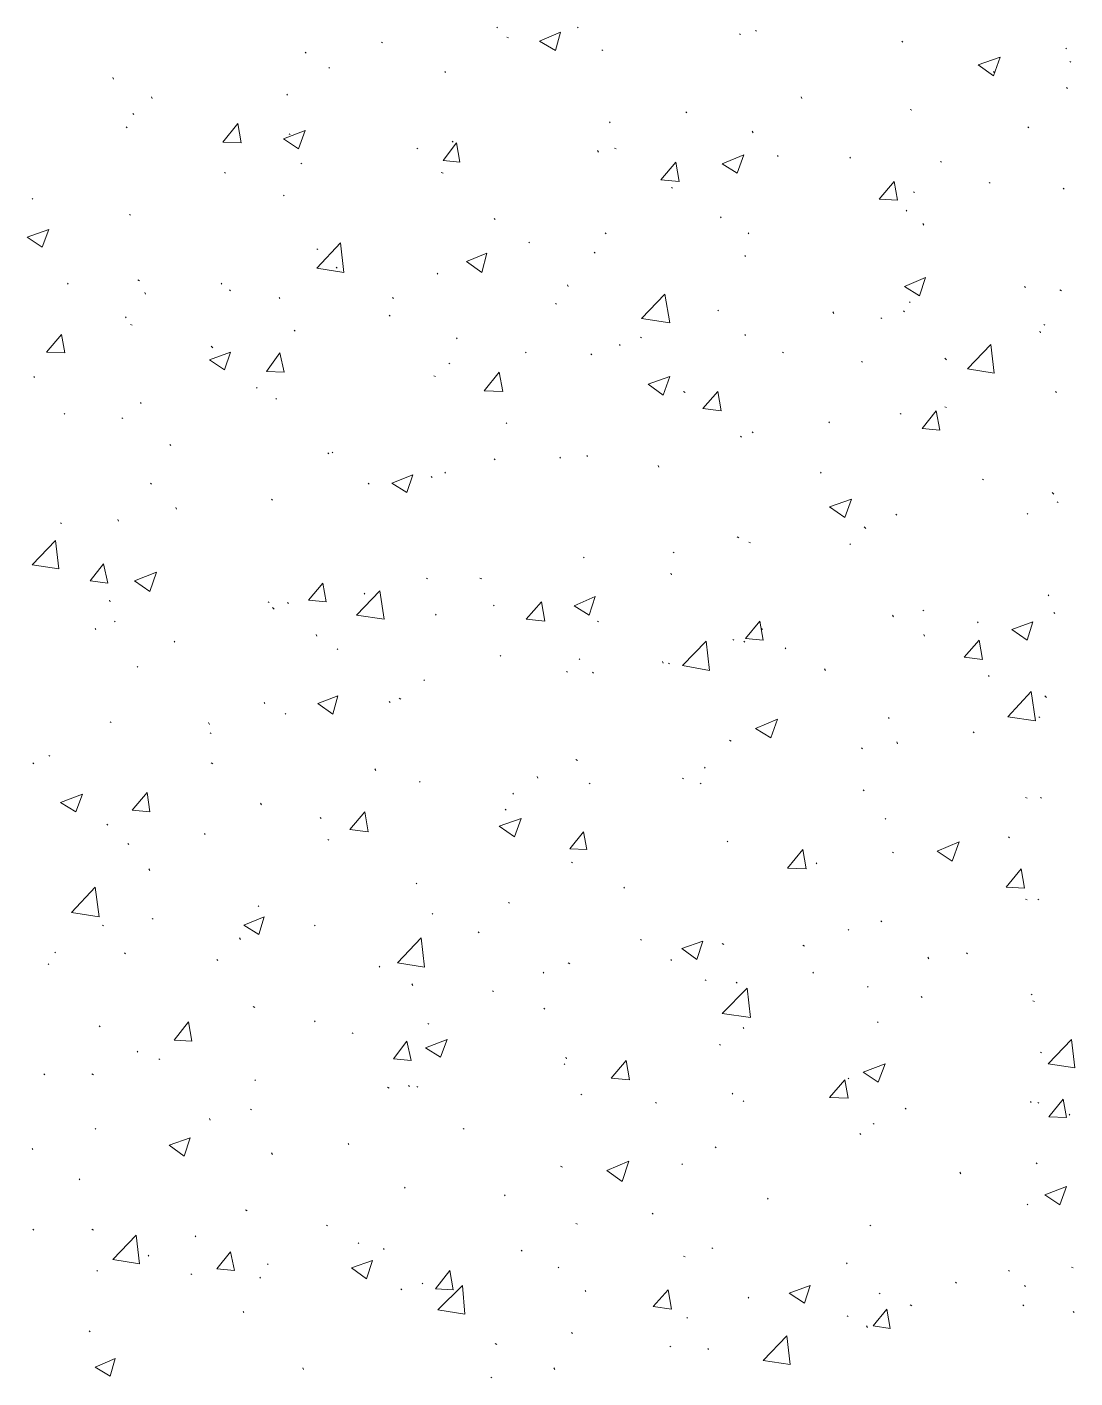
# Model space of a CAD drawing. Header units: millimetres. Extents: x 2928 to 3112, y 1220 to 1280.
# Drawn here: x 2957.243 to 2959.322, y 1252.47 to 1255.15 of the extents above; entities that cross this region are included whole.
import ezdxf

# ---------------------------------------------------------------- set-up
doc = ezdxf.new("R2010")
doc.units = ezdxf.units.MM

msp = doc.modelspace()

# ---------------------------------------------------------------- linework, layer by layer
at = {"color": 92, "linetype": 'Continuous', "lineweight": 13, "true_color": 0x00b800}
for points in [[(2958.17656, 1255.14882), (2958.17489, 1255.15049), (2958.17489, 1255.15049)], [(2958.33656, 1255.14882), (2958.33489, 1255.15049), (2958.33489, 1255.15049)], [(2958.6899, 1255.14215), (2958.68823, 1255.14382), (2958.68823, 1255.14382)], [(2957.94822, 1255.11882), (2957.94655, 1255.12049), (2957.94655, 1255.12049)], [(2958.19823, 1255.12882), (2958.19489, 1255.13049), (2958.19489, 1255.13049)], [(2958.25989, 1255.12215), (2958.30156, 1255.14049), (2958.30156, 1255.14049)], [(2958.25989, 1255.12215), (2958.29156, 1255.10382), (2958.29156, 1255.10382)], [(2958.29156, 1255.10382), (2958.30156, 1255.14049), (2958.30156, 1255.14049)], [(2958.65823, 1255.13549), (2958.65656, 1255.13715), (2958.65656, 1255.13715)], [(2958.9799, 1255.12049), (2958.97824, 1255.12215), (2958.97824, 1255.12215)], [(2957.79655, 1255.09882), (2957.79489, 1255.10049), (2957.79489, 1255.10049)], [(2958.38489, 1255.10382), (2958.38323, 1255.10549), (2958.38323, 1255.10549)], [(2959.12991, 1255.07549), (2959.17324, 1255.09049), (2959.17324, 1255.09049)], [(2959.15991, 1255.05382), (2959.17324, 1255.09049), (2959.17324, 1255.09049)], [(2959.30491, 1255.10715), (2959.30324, 1255.10882), (2959.30324, 1255.10882)], [(2957.84322, 1255.06882), (2957.84155, 1255.07049), (2957.84155, 1255.07049)], [(2958.07322, 1255.06048), (2958.07156, 1255.06215), (2958.07156, 1255.06215)], [(2959.12991, 1255.07549), (2959.15991, 1255.05382), (2959.15991, 1255.05382)], [(2959.16157, 1255.06048), (2959.15991, 1255.06215), (2959.15991, 1255.06215)], [(2959.31324, 1255.08049), (2959.31157, 1255.08215), (2959.31157, 1255.08215)], [(2957.41488, 1255.04715), (2957.41321, 1255.05048), (2957.41321, 1255.05048)], [(2957.49155, 1255.00882), (2957.48988, 1255.01215), (2957.48988, 1255.01215)], [(2957.75989, 1255.01548), (2957.75822, 1255.01715), (2957.75822, 1255.01715)], [(2958.7799, 1255.00882), (2958.77823, 1255.01215), (2958.77823, 1255.01215)], [(2959.30657, 1255.02882), (2959.30491, 1255.03048), (2959.30491, 1255.03048)], [(2958.55156, 1254.98048), (2958.5499, 1254.98215), (2958.5499, 1254.98215)], [(2958.99824, 1254.98548), (2958.9949, 1254.98715), (2958.9949, 1254.98715)], [(2957.45488, 1254.97715), (2957.45321, 1254.97882), (2957.45321, 1254.97882)], [(2957.63155, 1254.92215), (2957.66155, 1254.95882), (2957.66155, 1254.95882)], [(2957.66822, 1254.92048), (2957.66155, 1254.95882), (2957.66155, 1254.95882)], [(2958.39989, 1254.96048), (2958.39823, 1254.96215), (2958.39823, 1254.96215)], [(2957.44155, 1254.95048), (2957.43988, 1254.95215), (2957.43988, 1254.95215)], [(2957.75155, 1254.92882), (2957.79489, 1254.94548), (2957.79489, 1254.94548)], [(2957.75155, 1254.92882), (2957.78155, 1254.90882), (2957.78155, 1254.90882)], [(2957.76489, 1254.93715), (2957.76322, 1254.93882), (2957.76322, 1254.93882)], [(2957.78155, 1254.90882), (2957.79489, 1254.94548), (2957.79489, 1254.94548)], [(2958.68323, 1254.94048), (2958.68157, 1254.94382), (2958.68157, 1254.94382)], [(2959.22991, 1254.95048), (2959.22824, 1254.95215), (2959.22824, 1254.95215)], [(2957.63155, 1254.92215), (2957.66822, 1254.92048), (2957.66822, 1254.92048)], [(2958.01822, 1254.90882), (2958.01656, 1254.91048), (2958.01656, 1254.91048)], [(2958.06822, 1254.88548), (2958.09489, 1254.92048), (2958.09489, 1254.92048)], [(2958.08822, 1254.92215), (2958.08656, 1254.92382), (2958.08656, 1254.92382)], [(2958.10156, 1254.88215), (2958.09489, 1254.92048), (2958.09489, 1254.92048)], [(2958.37656, 1254.90215), (2958.37489, 1254.90548), (2958.37489, 1254.90548)], [(2958.41156, 1254.90882), (2958.40823, 1254.91048), (2958.40823, 1254.91048)], [(2957.78822, 1254.87882), (2957.78655, 1254.88048), (2957.78655, 1254.88048)], [(2958.06822, 1254.88548), (2958.10156, 1254.88215), (2958.10156, 1254.88215)], [(2958.4999, 1254.84715), (2958.5299, 1254.88215), (2958.5299, 1254.88215)], [(2958.53656, 1254.84382), (2958.5299, 1254.88215), (2958.5299, 1254.88215)], [(2958.62156, 1254.87882), (2958.6649, 1254.89715), (2958.6649, 1254.89715)], [(2958.62156, 1254.87882), (2958.65156, 1254.86048), (2958.65156, 1254.86048)], [(2958.65156, 1254.86048), (2958.6649, 1254.89715), (2958.6649, 1254.89715)], [(2958.73323, 1254.89382), (2958.73157, 1254.89548), (2958.73157, 1254.89548)], [(2958.87657, 1254.89048), (2958.8749, 1254.89215), (2958.8749, 1254.89215)], [(2959.05657, 1254.88215), (2959.0549, 1254.88382), (2959.0549, 1254.88382)], [(2957.63655, 1254.86048), (2957.63488, 1254.86215), (2957.63488, 1254.86215)], [(2958.06822, 1254.86048), (2958.06489, 1254.86215), (2958.06489, 1254.86215)], [(2958.4999, 1254.84715), (2958.53656, 1254.84382), (2958.53656, 1254.84382)], [(2958.52323, 1254.83048), (2958.52156, 1254.83215), (2958.52156, 1254.83215)], [(2958.93324, 1254.80881), (2958.96324, 1254.84382), (2958.96324, 1254.84382)], [(2958.9699, 1254.80715), (2958.96324, 1254.84382), (2958.96324, 1254.84382)], [(2959.00324, 1254.82215), (2959.00157, 1254.82381), (2959.00157, 1254.82381)], [(2959.15324, 1254.84048), (2959.15157, 1254.84215), (2959.15157, 1254.84215)], [(2959.29991, 1254.82881), (2959.29824, 1254.83048), (2959.29824, 1254.83048)], [(2957.25488, 1254.80881), (2957.25321, 1254.81048), (2957.25321, 1254.81048)], [(2957.75322, 1254.81548), (2957.75155, 1254.81715), (2957.75155, 1254.81715)], [(2958.93324, 1254.80881), (2958.9699, 1254.80715), (2958.9699, 1254.80715)], [(2957.44821, 1254.77715), (2957.44655, 1254.77881), (2957.44655, 1254.77881)], [(2958.17156, 1254.76881), (2958.16989, 1254.77048), (2958.16989, 1254.77048)], [(2958.6199, 1254.77215), (2958.61823, 1254.77381), (2958.61823, 1254.77381)], [(2958.98824, 1254.78548), (2958.98657, 1254.78715), (2958.98657, 1254.78715)], [(2957.24321, 1254.73381), (2957.28655, 1254.74881), (2957.28655, 1254.74881)], [(2957.27321, 1254.71381), (2957.28655, 1254.74881), (2957.28655, 1254.74881)], [(2958.39156, 1254.74048), (2958.38989, 1254.74215), (2958.38989, 1254.74215)], [(2958.6749, 1254.74048), (2958.67323, 1254.74215), (2958.67323, 1254.74215)], [(2959.02157, 1254.75715), (2959.0199, 1254.76048), (2959.0199, 1254.76048)], [(2957.24321, 1254.73381), (2957.27321, 1254.71381), (2957.27321, 1254.71381)], [(2957.81822, 1254.67215), (2957.86489, 1254.72215), (2957.86489, 1254.72215)], [(2957.87155, 1254.66381), (2957.86489, 1254.72215), (2957.86489, 1254.72215)], [(2958.23989, 1254.72215), (2958.23823, 1254.72381), (2958.23823, 1254.72381)], [(2957.81989, 1254.70881), (2957.81822, 1254.71048), (2957.81822, 1254.71048)], [(2958.11489, 1254.68548), (2958.15489, 1254.70215), (2958.15489, 1254.70215)], [(2958.14489, 1254.66381), (2958.15489, 1254.70215), (2958.15489, 1254.70215)], [(2958.36989, 1254.70215), (2958.36823, 1254.70381), (2958.36823, 1254.70381)], [(2958.66823, 1254.69548), (2958.66657, 1254.69715), (2958.66657, 1254.69715)], [(2957.81822, 1254.67215), (2957.87155, 1254.66381), (2957.87155, 1254.66381)], [(2957.85822, 1254.67215), (2957.85655, 1254.67381), (2957.85655, 1254.67381)], [(2958.05822, 1254.66048), (2958.05656, 1254.66215), (2958.05656, 1254.66215)], [(2958.11489, 1254.68548), (2958.14489, 1254.66381), (2958.14489, 1254.66381)], [(2957.32488, 1254.64048), (2957.32321, 1254.64215), (2957.32321, 1254.64215)], [(2957.46655, 1254.64715), (2957.46321, 1254.64881), (2957.46321, 1254.64881)], [(2957.62988, 1254.64048), (2957.62822, 1254.64215), (2957.62822, 1254.64215)], [(2958.31656, 1254.63548), (2958.31489, 1254.63881), (2958.31489, 1254.63881)], [(2958.98324, 1254.63548), (2959.0249, 1254.65381), (2959.0249, 1254.65381)], [(2958.98324, 1254.63548), (2959.01324, 1254.61715), (2959.01324, 1254.61715)], [(2959.01324, 1254.61715), (2959.0249, 1254.65381), (2959.0249, 1254.65381)], [(2959.22324, 1254.63381), (2959.22157, 1254.63548), (2959.22157, 1254.63548)], [(2957.47821, 1254.62048), (2957.47655, 1254.62381), (2957.47655, 1254.62381)], [(2957.64655, 1254.62715), (2957.64488, 1254.62881), (2957.64488, 1254.62881)], [(2957.74489, 1254.61215), (2957.74322, 1254.61381), (2957.74322, 1254.61381)], [(2957.96989, 1254.61215), (2957.96822, 1254.61381), (2957.96822, 1254.61381)], [(2958.46156, 1254.57214), (2958.50823, 1254.62048), (2958.50823, 1254.62048)], [(2958.51823, 1254.56381), (2958.50823, 1254.62048), (2958.50823, 1254.62048)], [(2959.29491, 1254.62715), (2959.29157, 1254.62881), (2959.29157, 1254.62881)], [(2958.29323, 1254.60048), (2958.29156, 1254.60215), (2958.29156, 1254.60215)], [(2958.6149, 1254.58714), (2958.61323, 1254.58881), (2958.61323, 1254.58881)], [(2958.84323, 1254.58214), (2958.84157, 1254.58548), (2958.84157, 1254.58548)], [(2958.98324, 1254.58548), (2958.98157, 1254.58714), (2958.98157, 1254.58714)], [(2958.9949, 1254.60381), (2958.99324, 1254.60548), (2958.99324, 1254.60548)], [(2957.43988, 1254.57381), (2957.43821, 1254.57548), (2957.43821, 1254.57548)], [(2957.45155, 1254.55881), (2957.44821, 1254.56048), (2957.44821, 1254.56048)], [(2957.96322, 1254.57714), (2957.96156, 1254.57881), (2957.96156, 1254.57881)], [(2958.46156, 1254.57214), (2958.51823, 1254.56381), (2958.51823, 1254.56381)], [(2958.93824, 1254.57214), (2958.93657, 1254.57381), (2958.93657, 1254.57381)], [(2959.26157, 1254.55881), (2959.25991, 1254.56048), (2959.25991, 1254.56048)], [(2957.28155, 1254.50548), (2957.31155, 1254.54048), (2957.31155, 1254.54048)], [(2957.31821, 1254.50381), (2957.31155, 1254.54048), (2957.31155, 1254.54048)], [(2957.77489, 1254.54714), (2957.77322, 1254.54881), (2957.77322, 1254.54881)], [(2958.09656, 1254.53214), (2958.09489, 1254.53381), (2958.09489, 1254.53381)], [(2958.46156, 1254.53381), (2958.4599, 1254.53548), (2958.4599, 1254.53548)], [(2958.66823, 1254.53881), (2958.66657, 1254.54048), (2958.66657, 1254.54048)], [(2959.25324, 1254.54381), (2959.25157, 1254.54714), (2959.25157, 1254.54714)], [(2957.28155, 1254.50548), (2957.31821, 1254.50381), (2957.31821, 1254.50381)], [(2957.60488, 1254.49048), (2957.64655, 1254.50548), (2957.64655, 1254.50548)], [(2957.61155, 1254.51381), (2957.60822, 1254.51714), (2957.60822, 1254.51714)], [(2957.63488, 1254.47048), (2957.64655, 1254.50548), (2957.64655, 1254.50548)], [(2957.71822, 1254.46714), (2957.74489, 1254.50381), (2957.74489, 1254.50381)], [(2957.75322, 1254.46548), (2957.74489, 1254.50381), (2957.74489, 1254.50381)], [(2958.23323, 1254.50381), (2958.23156, 1254.50548), (2958.23156, 1254.50548)], [(2958.36323, 1254.50048), (2958.36156, 1254.50214), (2958.36156, 1254.50214)], [(2958.41989, 1254.51881), (2958.41823, 1254.52048), (2958.41823, 1254.52048)], [(2958.74323, 1254.50381), (2958.74157, 1254.50548), (2958.74157, 1254.50548)], [(2959.10824, 1254.47214), (2959.15491, 1254.52048), (2959.15491, 1254.52048)], [(2959.16157, 1254.46381), (2959.15491, 1254.52048), (2959.15491, 1254.52048)], [(2957.60488, 1254.49048), (2957.63488, 1254.47048), (2957.63488, 1254.47048)], [(2958.08156, 1254.48214), (2958.07989, 1254.48381), (2958.07989, 1254.48381)], [(2958.8999, 1254.48548), (2958.89824, 1254.48714), (2958.89824, 1254.48714)], [(2959.06657, 1254.49048), (2959.06324, 1254.49381), (2959.06324, 1254.49381)], [(2957.25821, 1254.45548), (2957.25654, 1254.45714), (2957.25654, 1254.45714)], [(2957.71822, 1254.46714), (2957.75322, 1254.46548), (2957.75322, 1254.46548)], [(2958.05322, 1254.45714), (2958.04989, 1254.45881), (2958.04989, 1254.45881)], [(2958.14989, 1254.42881), (2958.17989, 1254.46548), (2958.17989, 1254.46548)], [(2958.18656, 1254.42714), (2958.17989, 1254.46548), (2958.17989, 1254.46548)], [(2958.4749, 1254.44214), (2958.51823, 1254.45714), (2958.51823, 1254.45714)], [(2958.5049, 1254.42048), (2958.51823, 1254.45714), (2958.51823, 1254.45714)], [(2959.10824, 1254.47214), (2959.16157, 1254.46381), (2959.16157, 1254.46381)], [(2957.69988, 1254.43381), (2957.69822, 1254.43548), (2957.69822, 1254.43548)], [(2958.14989, 1254.42881), (2958.18656, 1254.42714), (2958.18656, 1254.42714)], [(2958.4749, 1254.44214), (2958.5049, 1254.42048), (2958.5049, 1254.42048)], [(2958.54823, 1254.42548), (2958.5449, 1254.42714), (2958.5449, 1254.42714)], [(2958.58323, 1254.39381), (2958.61323, 1254.42714), (2958.61323, 1254.42714)], [(2958.6199, 1254.38881), (2958.61323, 1254.42714), (2958.61323, 1254.42714)], [(2959.28491, 1254.42548), (2959.28324, 1254.42714), (2959.28324, 1254.42714)], [(2957.46988, 1254.40381), (2957.46821, 1254.40548), (2957.46821, 1254.40548)], [(2957.73822, 1254.41214), (2957.73655, 1254.41381), (2957.73655, 1254.41381)], [(2958.58323, 1254.39381), (2958.6199, 1254.38881), (2958.6199, 1254.38881)], [(2959.06657, 1254.39548), (2959.06324, 1254.39714), (2959.06324, 1254.39714)], [(2957.31821, 1254.38214), (2957.31655, 1254.38381), (2957.31655, 1254.38381)], [(2957.43321, 1254.37381), (2957.43155, 1254.37548), (2957.43155, 1254.37548)], [(2958.19489, 1254.36381), (2958.19322, 1254.36548), (2958.19322, 1254.36548)], [(2958.8349, 1254.36548), (2958.83323, 1254.36714), (2958.83323, 1254.36714)], [(2958.97657, 1254.38214), (2958.9749, 1254.38381), (2958.9749, 1254.38381)], [(2959.01824, 1254.35381), (2959.04657, 1254.38881), (2959.04657, 1254.38881)], [(2959.05324, 1254.35047), (2959.04657, 1254.38881), (2959.04657, 1254.38881)], [(2958.6599, 1254.33714), (2958.65823, 1254.33881), (2958.65823, 1254.33881)], [(2958.68323, 1254.34547), (2958.68157, 1254.34714), (2958.68157, 1254.34714)], [(2959.01824, 1254.35381), (2959.05324, 1254.35047), (2959.05324, 1254.35047)], [(2957.52822, 1254.32047), (2957.52655, 1254.32214), (2957.52655, 1254.32214)], [(2957.84155, 1254.30381), (2957.83989, 1254.30547), (2957.83989, 1254.30547)], [(2957.84989, 1254.30547), (2957.84822, 1254.30714), (2957.84822, 1254.30714)], [(2958.17156, 1254.29214), (2958.16989, 1254.29381), (2958.16989, 1254.29381)], [(2958.30156, 1254.29547), (2958.29989, 1254.29714), (2958.29989, 1254.29714)], [(2958.35489, 1254.29881), (2958.35323, 1254.30047), (2958.35323, 1254.30047)], [(2957.96656, 1254.24547), (2958.00822, 1254.26214), (2958.00822, 1254.26214)], [(2957.99656, 1254.22714), (2958.00822, 1254.26214), (2958.00822, 1254.26214)], [(2958.04656, 1254.25714), (2958.04489, 1254.25881), (2958.04489, 1254.25881)], [(2958.07322, 1254.26547), (2958.07156, 1254.26714), (2958.07156, 1254.26714)], [(2958.49656, 1254.27714), (2958.4949, 1254.28047), (2958.4949, 1254.28047)], [(2958.81823, 1254.26547), (2958.81657, 1254.26714), (2958.81657, 1254.26714)], [(2957.48988, 1254.24381), (2957.48821, 1254.24547), (2957.48821, 1254.24547)], [(2957.92155, 1254.24381), (2957.91989, 1254.24547), (2957.91989, 1254.24547)], [(2957.96656, 1254.24547), (2957.99656, 1254.22714), (2957.99656, 1254.22714)], [(2959.13991, 1254.25214), (2959.13824, 1254.25381), (2959.13824, 1254.25381)], [(2957.72989, 1254.21214), (2957.72822, 1254.21381), (2957.72822, 1254.21381)], [(2958.8349, 1254.19881), (2958.87823, 1254.21381), (2958.87823, 1254.21381)], [(2958.8649, 1254.17714), (2958.87823, 1254.21381), (2958.87823, 1254.21381)], [(2959.27991, 1254.22381), (2959.27657, 1254.22714), (2959.27657, 1254.22714)], [(2959.28824, 1254.20714), (2959.28657, 1254.20881), (2959.28657, 1254.20881)], [(2957.53988, 1254.19381), (2957.53822, 1254.19714), (2957.53822, 1254.19714)], [(2958.8349, 1254.19881), (2958.8649, 1254.17714), (2958.8649, 1254.17714)], [(2958.96824, 1254.18214), (2958.96657, 1254.18381), (2958.96657, 1254.18381)], [(2959.22824, 1254.18381), (2959.22657, 1254.18547), (2959.22657, 1254.18547)], [(2957.31155, 1254.16547), (2957.30988, 1254.16714), (2957.30988, 1254.16714)], [(2957.42488, 1254.17047), (2957.42321, 1254.17381), (2957.42321, 1254.17381)], [(2958.90657, 1254.15547), (2958.90324, 1254.15881), (2958.90324, 1254.15881)], [(2957.25321, 1254.0838), (2957.29988, 1254.13214), (2957.29988, 1254.13214)], [(2957.30655, 1254.07547), (2957.29988, 1254.13214), (2957.29988, 1254.13214)], [(2958.6549, 1254.13714), (2958.65156, 1254.13881), (2958.65156, 1254.13881)], [(2958.67823, 1254.12714), (2958.6749, 1254.1288), (2958.6749, 1254.1288)], [(2958.87657, 1254.1238), (2958.8749, 1254.12547), (2958.8749, 1254.12547)], [(2958.34823, 1254.09714), (2958.34656, 1254.0988), (2958.34656, 1254.0988)], [(2958.52656, 1254.10714), (2958.5249, 1254.1088), (2958.5249, 1254.1088)], [(2957.25321, 1254.0838), (2957.30655, 1254.07547), (2957.30655, 1254.07547)], [(2957.36821, 1254.05214), (2957.39488, 1254.08547), (2957.39488, 1254.08547)], [(2957.40321, 1254.04714), (2957.39488, 1254.08547), (2957.39488, 1254.08547)], [(2957.36821, 1254.05214), (2957.40321, 1254.04714), (2957.40321, 1254.04714)], [(2957.45655, 1254.05214), (2957.49988, 1254.0688), (2957.49988, 1254.0688)], [(2957.45655, 1254.05214), (2957.48655, 1254.03047), (2957.48655, 1254.03047)], [(2957.48655, 1254.03047), (2957.49988, 1254.0688), (2957.49988, 1254.0688)], [(2957.80155, 1254.0138), (2957.82989, 1254.04714), (2957.82989, 1254.04714)], [(2957.83655, 1254.01047), (2957.82989, 1254.04714), (2957.82989, 1254.04714)], [(2958.03822, 1254.05547), (2958.03489, 1254.05714), (2958.03489, 1254.05714)], [(2958.14489, 1254.05547), (2958.14156, 1254.05714), (2958.14156, 1254.05714)], [(2958.52156, 1254.0638), (2958.5199, 1254.06714), (2958.5199, 1254.06714)], [(2957.89655, 1253.9838), (2957.94322, 1254.03214), (2957.94322, 1254.03214)], [(2957.91322, 1254.02547), (2957.91155, 1254.02714), (2957.91155, 1254.02714)], [(2957.95155, 1253.97547), (2957.94322, 1254.03214), (2957.94322, 1254.03214)], [(2958.32823, 1254.00214), (2958.36989, 1254.02047), (2958.36989, 1254.02047)], [(2958.35823, 1253.9838), (2958.36989, 1254.02047), (2958.36989, 1254.02047)], [(2959.26991, 1254.02214), (2959.26824, 1254.0238), (2959.26824, 1254.0238)], [(2957.40821, 1254.01047), (2957.40655, 1254.0138), (2957.40655, 1254.0138)], [(2957.72322, 1254.0088), (2957.72155, 1254.01047), (2957.72155, 1254.01047)], [(2957.73322, 1253.99547), (2957.72989, 1253.9988), (2957.72989, 1253.9988)], [(2957.76155, 1254.00714), (2957.75989, 1254.0088), (2957.75989, 1254.0088)], [(2957.80155, 1254.0138), (2957.83655, 1254.01047), (2957.83655, 1254.01047)], [(2958.16989, 1254.00214), (2958.16822, 1254.0038), (2958.16822, 1254.0038)], [(2958.23323, 1253.97547), (2958.26323, 1254.01047), (2958.26323, 1254.01047)], [(2958.26989, 1253.97214), (2958.26323, 1254.01047), (2958.26323, 1254.01047)], [(2958.32823, 1254.00214), (2958.35823, 1253.9838), (2958.35823, 1253.9838)], [(2959.02157, 1253.99214), (2959.0199, 1253.9938), (2959.0199, 1253.9938)], [(2957.41821, 1253.97047), (2957.41655, 1253.97214), (2957.41655, 1253.97214)], [(2957.89655, 1253.9838), (2957.95155, 1253.97547), (2957.95155, 1253.97547)], [(2958.05489, 1253.9838), (2958.05322, 1253.98547), (2958.05322, 1253.98547)], [(2958.23323, 1253.97547), (2958.26989, 1253.97214), (2958.26989, 1253.97214)], [(2958.37656, 1253.97047), (2958.37489, 1253.97214), (2958.37489, 1253.97214)], [(2958.66823, 1253.93714), (2958.69657, 1253.97214), (2958.69657, 1253.97214)], [(2958.70323, 1253.9338), (2958.69657, 1253.97214), (2958.69657, 1253.97214)], [(2958.96157, 1253.98047), (2958.9599, 1253.9838), (2958.9599, 1253.9838)], [(2959.12991, 1253.9688), (2959.12824, 1253.97047), (2959.12824, 1253.97047)], [(2959.19657, 1253.95547), (2959.23824, 1253.97047), (2959.23824, 1253.97047)], [(2959.22657, 1253.9338), (2959.23824, 1253.97047), (2959.23824, 1253.97047)], [(2959.28157, 1253.98714), (2959.27991, 1253.9888), (2959.27991, 1253.9888)], [(2957.37988, 1253.95547), (2957.37821, 1253.95714), (2957.37821, 1253.95714)], [(2957.81822, 1253.94214), (2957.81655, 1253.94547), (2957.81655, 1253.94547)], [(2958.66823, 1253.93714), (2958.70323, 1253.9338), (2958.70323, 1253.9338)], [(2958.70157, 1253.95547), (2958.6999, 1253.95714), (2958.6999, 1253.95714)], [(2959.02324, 1253.94214), (2959.02157, 1253.94547), (2959.02157, 1253.94547)], [(2959.19657, 1253.95547), (2959.22657, 1253.9338), (2959.22657, 1253.9338)], [(2957.53655, 1253.93047), (2957.53488, 1253.93214), (2957.53488, 1253.93214)], [(2957.85989, 1253.91547), (2957.85822, 1253.91714), (2957.85822, 1253.91714)], [(2958.54323, 1253.8838), (2958.5899, 1253.93214), (2958.5899, 1253.93214)], [(2958.59656, 1253.8738), (2958.5899, 1253.93214), (2958.5899, 1253.93214)], [(2958.6449, 1253.9338), (2958.64323, 1253.93547), (2958.64323, 1253.93547)], [(2958.66657, 1253.93047), (2958.6649, 1253.93214), (2958.6649, 1253.93214)], [(2958.74823, 1253.91714), (2958.74657, 1253.9188), (2958.74657, 1253.9188)], [(2959.10157, 1253.90047), (2959.13157, 1253.9338), (2959.13157, 1253.9338)], [(2959.13824, 1253.89547), (2959.13157, 1253.9338), (2959.13157, 1253.9338)], [(2958.18322, 1253.90214), (2958.18156, 1253.9038), (2958.18156, 1253.9038)], [(2958.33989, 1253.89547), (2958.33823, 1253.89714), (2958.33823, 1253.89714)], [(2958.5049, 1253.8888), (2958.50323, 1253.89213), (2958.50323, 1253.89213)], [(2958.51823, 1253.88713), (2958.5149, 1253.8888), (2958.5149, 1253.8888)], [(2958.54323, 1253.8838), (2958.59656, 1253.8738), (2958.59656, 1253.8738)], [(2959.10157, 1253.90047), (2959.13824, 1253.89547), (2959.13824, 1253.89547)], [(2957.46321, 1253.88047), (2957.46155, 1253.88213), (2957.46155, 1253.88213)], [(2958.31489, 1253.87047), (2958.31323, 1253.87213), (2958.31323, 1253.87213)], [(2958.36656, 1253.8688), (2958.36489, 1253.87047), (2958.36489, 1253.87047)], [(2958.82657, 1253.8738), (2958.8249, 1253.87713), (2958.8249, 1253.87713)], [(2959.15157, 1253.86213), (2959.14991, 1253.8638), (2959.14991, 1253.8638)], [(2958.03156, 1253.8538), (2958.02989, 1253.85547), (2958.02989, 1253.85547)], [(2959.18824, 1253.78213), (2959.23491, 1253.83213), (2959.23491, 1253.83213)], [(2959.24324, 1253.7738), (2959.23491, 1253.83213), (2959.23491, 1253.83213)], [(2957.71488, 1253.8088), (2957.71322, 1253.81047), (2957.71322, 1253.81047)], [(2957.81989, 1253.8088), (2957.85989, 1253.8238), (2957.85989, 1253.8238)], [(2957.81989, 1253.8088), (2957.84989, 1253.78713), (2957.84989, 1253.78713)], [(2957.84989, 1253.78713), (2957.85989, 1253.8238), (2957.85989, 1253.8238)], [(2957.96322, 1253.81047), (2957.96156, 1253.81213), (2957.96156, 1253.81213)], [(2957.98489, 1253.81713), (2957.98156, 1253.8188), (2957.98156, 1253.8188)], [(2959.26491, 1253.82047), (2959.26157, 1253.8238), (2959.26157, 1253.8238)], [(2957.75655, 1253.78713), (2957.75489, 1253.7888), (2957.75489, 1253.7888)], [(2958.68823, 1253.7588), (2958.73157, 1253.77713), (2958.73157, 1253.77713)], [(2958.71823, 1253.74047), (2958.73157, 1253.77713), (2958.73157, 1253.77713)], [(2958.95324, 1253.7788), (2958.95157, 1253.78047), (2958.95157, 1253.78047)], [(2959.18824, 1253.78213), (2959.24324, 1253.7738), (2959.24324, 1253.7738)], [(2959.25157, 1253.78047), (2959.24991, 1253.78213), (2959.24991, 1253.78213)], [(2957.40988, 1253.77047), (2957.40821, 1253.77213), (2957.40821, 1253.77213)], [(2957.60488, 1253.76713), (2957.60322, 1253.77047), (2957.60322, 1253.77047)], [(2957.60822, 1253.7488), (2957.60655, 1253.75047), (2957.60655, 1253.75047)], [(2958.68823, 1253.7588), (2958.71823, 1253.74047), (2958.71823, 1253.74047)], [(2959.12157, 1253.75047), (2959.1199, 1253.75213), (2959.1199, 1253.75213)], [(2958.6399, 1253.7338), (2958.63656, 1253.73547), (2958.63656, 1253.73547)], [(2958.9699, 1253.7288), (2958.96824, 1253.73213), (2958.96824, 1253.73213)], [(2957.28821, 1253.7038), (2957.28655, 1253.70547), (2957.28655, 1253.70547)], [(2958.33489, 1253.69547), (2958.33156, 1253.69713), (2958.33156, 1253.69713)], [(2958.8999, 1253.7188), (2958.89824, 1253.72047), (2958.89824, 1253.72047)], [(2957.25654, 1253.6888), (2957.25488, 1253.69047), (2957.25488, 1253.69047)], [(2957.61155, 1253.6888), (2957.60822, 1253.69047), (2957.60822, 1253.69047)], [(2957.93489, 1253.67547), (2957.93322, 1253.6788), (2957.93322, 1253.6788)], [(2958.58823, 1253.68047), (2958.58656, 1253.68213), (2958.58656, 1253.68213)], [(2958.02322, 1253.65213), (2958.02156, 1253.6538), (2958.02156, 1253.6538)], [(2958.25656, 1253.66046), (2958.25489, 1253.6638), (2958.25489, 1253.6638)], [(2958.35989, 1253.6488), (2958.35823, 1253.65046), (2958.35823, 1253.65046)], [(2958.5449, 1253.6588), (2958.54323, 1253.66046), (2958.54323, 1253.66046)], [(2958.5799, 1253.6488), (2958.57823, 1253.65046), (2958.57823, 1253.65046)], [(2957.30988, 1253.61213), (2957.35321, 1253.6288), (2957.35321, 1253.6288)], [(2957.33988, 1253.5938), (2957.35321, 1253.6288), (2957.35321, 1253.6288)], [(2957.45155, 1253.59713), (2957.48155, 1253.63213), (2957.48155, 1253.63213)], [(2957.48655, 1253.5938), (2957.48155, 1253.63213), (2957.48155, 1253.63213)], [(2958.20823, 1253.6288), (2958.20656, 1253.63046), (2958.20656, 1253.63046)], [(2958.90324, 1253.63546), (2958.90157, 1253.63713), (2958.90157, 1253.63713)], [(2959.22657, 1253.62046), (2959.22324, 1253.62213), (2959.22324, 1253.62213)], [(2959.25491, 1253.62046), (2959.25324, 1253.62213), (2959.25324, 1253.62213)], [(2957.30988, 1253.61213), (2957.33988, 1253.5938), (2957.33988, 1253.5938)], [(2957.45155, 1253.59713), (2957.48655, 1253.5938), (2957.48655, 1253.5938)], [(2957.70822, 1253.60713), (2957.70655, 1253.61046), (2957.70655, 1253.61046)], [(2957.88322, 1253.5588), (2957.91322, 1253.5938), (2957.91322, 1253.5938)], [(2957.91989, 1253.5538), (2957.91322, 1253.5938), (2957.91322, 1253.5938)], [(2958.19322, 1253.59713), (2958.19156, 1253.5988), (2958.19156, 1253.5988)], [(2957.40321, 1253.56713), (2957.40155, 1253.5688), (2957.40155, 1253.5688)], [(2957.82655, 1253.58046), (2957.82489, 1253.58213), (2957.82489, 1253.58213)], [(2958.17989, 1253.56546), (2958.22323, 1253.58046), (2958.22323, 1253.58046)], [(2958.17989, 1253.56546), (2958.20989, 1253.5438), (2958.20989, 1253.5438)], [(2958.20989, 1253.5438), (2958.22323, 1253.58046), (2958.22323, 1253.58046)], [(2958.94657, 1253.5788), (2958.9449, 1253.58046), (2958.9449, 1253.58046)], [(2957.59655, 1253.5488), (2957.59488, 1253.55046), (2957.59488, 1253.55046)], [(2957.84155, 1253.53713), (2957.83989, 1253.5388), (2957.83989, 1253.5388)], [(2957.88322, 1253.5588), (2957.91989, 1253.5538), (2957.91989, 1253.5538)], [(2958.31989, 1253.52046), (2958.34656, 1253.5538), (2958.34656, 1253.5538)], [(2958.35323, 1253.5188), (2958.34656, 1253.5538), (2958.34656, 1253.5538)], [(2958.63323, 1253.5338), (2958.63156, 1253.53546), (2958.63156, 1253.53546)], [(2959.19157, 1253.54213), (2959.18991, 1253.5438), (2959.18991, 1253.5438)], [(2957.44488, 1253.5288), (2957.44321, 1253.53046), (2957.44321, 1253.53046)], [(2958.31989, 1253.52046), (2958.35323, 1253.5188), (2958.35323, 1253.5188)], [(2958.75157, 1253.48213), (2958.78157, 1253.5188), (2958.78157, 1253.5188)], [(2958.78823, 1253.48046), (2958.78157, 1253.5188), (2958.78157, 1253.5188)], [(2958.96157, 1253.51213), (2958.9599, 1253.5138), (2958.9599, 1253.5138)], [(2959.04824, 1253.51546), (2959.09157, 1253.5338), (2959.09157, 1253.5338)], [(2959.04824, 1253.51546), (2959.07824, 1253.49546), (2959.07824, 1253.49546)], [(2959.07824, 1253.49546), (2959.09157, 1253.5338), (2959.09157, 1253.5338)], [(2958.32489, 1253.49213), (2958.32323, 1253.4938), (2958.32323, 1253.4938)], [(2958.75157, 1253.48213), (2958.78823, 1253.48046), (2958.78823, 1253.48046)], [(2958.8099, 1253.49046), (2958.80823, 1253.49213), (2958.80823, 1253.49213)], [(2957.48655, 1253.47713), (2957.48488, 1253.48046), (2957.48488, 1253.48046)], [(2959.18491, 1253.4438), (2959.21491, 1253.48046), (2959.21491, 1253.48046)], [(2959.22157, 1253.44213), (2959.21491, 1253.48046), (2959.21491, 1253.48046)], [(2957.33155, 1253.39379), (2957.37821, 1253.4438), (2957.37821, 1253.4438)], [(2957.38655, 1253.38546), (2957.37821, 1253.4438), (2957.37821, 1253.4438)], [(2958.01656, 1253.45046), (2958.01489, 1253.45213), (2958.01489, 1253.45213)], [(2958.42823, 1253.44213), (2958.42656, 1253.4438), (2958.42656, 1253.4438)], [(2959.18491, 1253.4438), (2959.22157, 1253.44213), (2959.22157, 1253.44213)], [(2957.70322, 1253.40546), (2957.70155, 1253.40713), (2957.70155, 1253.40713)], [(2958.19989, 1253.41213), (2958.19823, 1253.41379), (2958.19823, 1253.41379)], [(2959.22657, 1253.41879), (2959.22324, 1253.42046), (2959.22324, 1253.42046)], [(2959.24991, 1253.41879), (2959.24824, 1253.42046), (2959.24824, 1253.42046)], [(2957.33155, 1253.39379), (2957.38655, 1253.38546), (2957.38655, 1253.38546)], [(2957.49321, 1253.38046), (2957.49155, 1253.38213), (2957.49155, 1253.38213)], [(2957.67322, 1253.36879), (2957.71322, 1253.38546), (2957.71322, 1253.38546)], [(2957.70322, 1253.35046), (2957.71322, 1253.38546), (2957.71322, 1253.38546)], [(2958.04822, 1253.39046), (2958.04656, 1253.39213), (2958.04656, 1253.39213)], [(2958.93824, 1253.37546), (2958.93657, 1253.37713), (2958.93657, 1253.37713)], [(2957.39488, 1253.36713), (2957.39321, 1253.36879), (2957.39321, 1253.36879)], [(2957.67322, 1253.36879), (2957.70322, 1253.35046), (2957.70322, 1253.35046)], [(2957.81489, 1253.36713), (2957.81322, 1253.36879), (2957.81322, 1253.36879)], [(2958.13989, 1253.35379), (2958.13822, 1253.35546), (2958.13822, 1253.35546)], [(2958.87323, 1253.35879), (2958.87157, 1253.36046), (2958.87157, 1253.36046)], [(2957.66655, 1253.34046), (2957.66488, 1253.34379), (2957.66488, 1253.34379)], [(2957.97822, 1253.29379), (2958.02489, 1253.34379), (2958.02489, 1253.34379)], [(2958.03156, 1253.28546), (2958.02489, 1253.34379), (2958.02489, 1253.34379)], [(2958.46156, 1253.33879), (2958.4599, 1253.34046), (2958.4599, 1253.34046)], [(2958.54156, 1253.32213), (2958.58323, 1253.33713), (2958.58323, 1253.33713)], [(2958.54156, 1253.32213), (2958.57156, 1253.30046), (2958.57156, 1253.30046)], [(2958.57156, 1253.30046), (2958.58323, 1253.33713), (2958.58323, 1253.33713)], [(2958.6249, 1253.33046), (2958.62156, 1253.33213), (2958.62156, 1253.33213)], [(2958.7849, 1253.32713), (2958.78157, 1253.32879), (2958.78157, 1253.32879)], [(2957.29988, 1253.31379), (2957.29821, 1253.31546), (2957.29821, 1253.31546)], [(2957.43821, 1253.31213), (2957.43655, 1253.31379), (2957.43655, 1253.31379)], [(2957.62155, 1253.29879), (2957.61988, 1253.30046), (2957.61988, 1253.30046)], [(2957.97822, 1253.29379), (2958.03156, 1253.28546), (2958.03156, 1253.28546)], [(2958.31989, 1253.29213), (2958.31656, 1253.29379), (2958.31656, 1253.29379)], [(2958.52156, 1253.29879), (2958.5199, 1253.30046), (2958.5199, 1253.30046)], [(2959.03157, 1253.30213), (2959.0299, 1253.30546), (2959.0299, 1253.30546)], [(2959.10824, 1253.31213), (2959.10657, 1253.31379), (2959.10657, 1253.31379)], [(2957.28655, 1253.29046), (2957.28488, 1253.29213), (2957.28488, 1253.29213)], [(2957.94322, 1253.28546), (2957.94155, 1253.28713), (2957.94155, 1253.28713)], [(2958.26823, 1253.27379), (2958.26656, 1253.27546), (2958.26656, 1253.27546)], [(2958.80323, 1253.27379), (2958.80157, 1253.27546), (2958.80157, 1253.27546)], [(2958.00822, 1253.24879), (2958.00656, 1253.25213), (2958.00656, 1253.25213)], [(2958.5899, 1253.25879), (2958.58823, 1253.26046), (2958.58823, 1253.26046)], [(2958.62156, 1253.19379), (2958.67157, 1253.24379), (2958.67157, 1253.24379)], [(2958.65156, 1253.25379), (2958.6499, 1253.25546), (2958.6499, 1253.25546)], [(2958.67823, 1253.18546), (2958.67157, 1253.24379), (2958.67157, 1253.24379)], [(2958.91157, 1253.24546), (2958.9099, 1253.24713), (2958.9099, 1253.24713)], [(2958.16822, 1253.23713), (2958.16656, 1253.23879), (2958.16656, 1253.23879)], [(2959.01824, 1253.22546), (2959.01657, 1253.22713), (2959.01657, 1253.22713)], [(2959.23657, 1253.23046), (2959.23491, 1253.23213), (2959.23491, 1253.23213)], [(2959.24157, 1253.21713), (2959.23824, 1253.21879), (2959.23824, 1253.21879)], [(2957.69488, 1253.20546), (2957.69155, 1253.20713), (2957.69155, 1253.20713)], [(2958.26989, 1253.20213), (2958.26823, 1253.20379), (2958.26823, 1253.20379)], [(2958.62156, 1253.19379), (2958.67823, 1253.18546), (2958.67823, 1253.18546)], [(2957.38821, 1253.16712), (2957.38655, 1253.16879), (2957.38655, 1253.16879)], [(2957.53488, 1253.14046), (2957.56322, 1253.17712), (2957.56322, 1253.17712)], [(2957.56988, 1253.13879), (2957.56322, 1253.17712), (2957.56322, 1253.17712)], [(2957.81489, 1253.17712), (2957.81322, 1253.17879), (2957.81322, 1253.17879)], [(2958.03989, 1253.17212), (2958.03822, 1253.17379), (2958.03822, 1253.17379)], [(2958.6649, 1253.16379), (2958.66323, 1253.16546), (2958.66323, 1253.16546)], [(2958.93157, 1253.17546), (2958.9299, 1253.17712), (2958.9299, 1253.17712)], [(2957.53488, 1253.14046), (2957.56988, 1253.13879), (2957.56988, 1253.13879)], [(2957.88989, 1253.15379), (2957.88822, 1253.15546), (2957.88822, 1253.15546)], [(2957.96989, 1253.10379), (2957.99656, 1253.13879), (2957.99656, 1253.13879)], [(2958.00489, 1253.10046), (2957.99656, 1253.13879), (2957.99656, 1253.13879)], [(2958.03322, 1253.12546), (2958.07656, 1253.14212), (2958.07656, 1253.14212)], [(2958.06322, 1253.10712), (2958.07656, 1253.14212), (2958.07656, 1253.14212)], [(2959.26824, 1253.09379), (2959.31491, 1253.14212), (2959.31491, 1253.14212)], [(2959.32157, 1253.08546), (2959.31491, 1253.14212), (2959.31491, 1253.14212)], [(2957.46321, 1253.11712), (2957.46155, 1253.11879), (2957.46155, 1253.11879)], [(2958.03322, 1253.12546), (2958.06322, 1253.10712), (2958.06322, 1253.10712)], [(2958.31323, 1253.10379), (2958.31156, 1253.10712), (2958.31156, 1253.10712)], [(2958.61823, 1253.13046), (2958.61656, 1253.13212), (2958.61656, 1253.13212)], [(2959.25491, 1253.11546), (2959.25324, 1253.11712), (2959.25324, 1253.11712)], [(2957.50655, 1253.10212), (2957.50488, 1253.10379), (2957.50488, 1253.10379)], [(2957.96989, 1253.10379), (2958.00489, 1253.10046), (2958.00489, 1253.10046)], [(2958.30989, 1253.09212), (2958.30823, 1253.09379), (2958.30823, 1253.09379)], [(2958.40156, 1253.06546), (2958.43156, 1253.10046), (2958.43156, 1253.10046)], [(2958.43823, 1253.06212), (2958.43156, 1253.10046), (2958.43156, 1253.10046)], [(2958.90157, 1253.07712), (2958.9449, 1253.09379), (2958.9449, 1253.09379)], [(2958.93157, 1253.05712), (2958.9449, 1253.09379), (2958.9449, 1253.09379)], [(2959.26824, 1253.09379), (2959.32157, 1253.08546), (2959.32157, 1253.08546)], [(2957.27821, 1253.07212), (2957.27655, 1253.07379), (2957.27655, 1253.07379)], [(2957.37488, 1253.07212), (2957.37155, 1253.07379), (2957.37155, 1253.07379)], [(2957.69655, 1253.06046), (2957.69488, 1253.06212), (2957.69488, 1253.06212)], [(2958.40156, 1253.06546), (2958.43823, 1253.06212), (2958.43823, 1253.06212)], [(2958.8349, 1253.02712), (2958.8649, 1253.06212), (2958.8649, 1253.06212)], [(2958.87157, 1253.02546), (2958.8649, 1253.06212), (2958.8649, 1253.06212)], [(2958.87323, 1253.06379), (2958.87157, 1253.06546), (2958.87157, 1253.06546)], [(2958.90157, 1253.07712), (2958.93157, 1253.05712), (2958.93157, 1253.05712)], [(2957.96156, 1253.04546), (2957.95822, 1253.04712), (2957.95822, 1253.04712)], [(2958.00156, 1253.04879), (2957.99989, 1253.05046), (2957.99989, 1253.05046)], [(2958.01822, 1253.04712), (2958.01656, 1253.04879), (2958.01656, 1253.04879)], [(2958.34323, 1253.03212), (2958.34156, 1253.03379), (2958.34156, 1253.03379)], [(2958.64323, 1253.03379), (2958.64156, 1253.03546), (2958.64156, 1253.03546)], [(2958.8349, 1253.02712), (2958.87157, 1253.02546), (2958.87157, 1253.02546)], [(2957.68822, 1253.00212), (2957.68655, 1253.00379), (2957.68655, 1253.00379)], [(2958.49156, 1253.01546), (2958.4899, 1253.01712), (2958.4899, 1253.01712)], [(2958.6649, 1253.01879), (2958.66323, 1253.02046), (2958.66323, 1253.02046)], [(2958.98657, 1253.00379), (2958.9849, 1253.00546), (2958.9849, 1253.00546)], [(2959.23491, 1253.01712), (2959.23324, 1253.01879), (2959.23324, 1253.01879)], [(2959.24991, 1253.01546), (2959.24824, 1253.01712), (2959.24824, 1253.01712)], [(2959.26991, 1252.98879), (2959.29824, 1253.02379), (2959.29824, 1253.02379)], [(2959.30491, 1252.98712), (2959.29824, 1253.02379), (2959.29824, 1253.02379)], [(2957.60655, 1252.98212), (2957.60488, 1252.98546), (2957.60488, 1252.98546)], [(2958.92324, 1252.97379), (2958.92157, 1252.97546), (2958.92157, 1252.97546)], [(2959.26991, 1252.98879), (2959.30491, 1252.98712), (2959.30491, 1252.98712)], [(2959.31157, 1252.99212), (2959.30991, 1252.99379), (2959.30991, 1252.99379)], [(2957.37988, 1252.96379), (2957.37821, 1252.96546), (2957.37821, 1252.96546)], [(2957.52488, 1252.93212), (2957.56655, 1252.94712), (2957.56655, 1252.94712)], [(2957.55488, 1252.91045), (2957.56655, 1252.94712), (2957.56655, 1252.94712)], [(2958.10989, 1252.96379), (2958.10822, 1252.96546), (2958.10822, 1252.96546)], [(2958.89657, 1252.95379), (2958.8949, 1252.95545), (2958.8949, 1252.95545)], [(2957.25488, 1252.92379), (2957.25321, 1252.92545), (2957.25321, 1252.92545)], [(2957.52488, 1252.93212), (2957.55488, 1252.91045), (2957.55488, 1252.91045)], [(2957.88155, 1252.93379), (2957.87989, 1252.93545), (2957.87989, 1252.93545)], [(2958.6099, 1252.92712), (2958.60823, 1252.92879), (2958.60823, 1252.92879)], [(2957.72989, 1252.91379), (2957.72822, 1252.91712), (2957.72822, 1252.91712)], [(2958.39323, 1252.88212), (2958.43656, 1252.90045), (2958.43656, 1252.90045)], [(2958.42323, 1252.86045), (2958.43656, 1252.90045), (2958.43656, 1252.90045)], [(2958.54323, 1252.89379), (2958.54156, 1252.89545), (2958.54156, 1252.89545)], [(2959.24657, 1252.89545), (2959.24491, 1252.89712), (2959.24491, 1252.89712)], [(2957.34821, 1252.86379), (2957.34655, 1252.86545), (2957.34655, 1252.86545)], [(2958.30489, 1252.88879), (2958.30156, 1252.89045), (2958.30156, 1252.89045)], [(2958.39323, 1252.88212), (2958.42323, 1252.86045), (2958.42323, 1252.86045)], [(2959.0949, 1252.87545), (2959.09324, 1252.87879), (2959.09324, 1252.87879)], [(2957.99322, 1252.84712), (2957.99156, 1252.84879), (2957.99156, 1252.84879)], [(2959.26157, 1252.83379), (2959.30491, 1252.85045), (2959.30491, 1252.85045)], [(2959.29157, 1252.81379), (2959.30491, 1252.85045), (2959.30491, 1252.85045)], [(2958.19156, 1252.83212), (2958.18989, 1252.83379), (2958.18989, 1252.83379)], [(2958.71323, 1252.82545), (2958.71157, 1252.82712), (2958.71157, 1252.82712)], [(2959.22824, 1252.81379), (2959.22657, 1252.81545), (2959.22657, 1252.81545)], [(2959.26157, 1252.83379), (2959.29157, 1252.81379), (2959.29157, 1252.81379)], [(2957.67988, 1252.80212), (2957.67655, 1252.80379), (2957.67655, 1252.80379)], [(2958.4849, 1252.79545), (2958.48323, 1252.79712), (2958.48323, 1252.79712)], [(2957.25654, 1252.76379), (2957.25488, 1252.76545), (2957.25488, 1252.76545)], [(2957.37488, 1252.76379), (2957.37155, 1252.76545), (2957.37155, 1252.76545)], [(2957.83989, 1252.77212), (2957.83655, 1252.77379), (2957.83655, 1252.77379)], [(2958.33489, 1252.77545), (2958.33156, 1252.77712), (2958.33156, 1252.77712)], [(2958.91657, 1252.77212), (2958.9149, 1252.77379), (2958.9149, 1252.77379)], [(2957.41321, 1252.70545), (2957.45988, 1252.75379), (2957.45988, 1252.75379)], [(2957.46655, 1252.69712), (2957.45988, 1252.75379), (2957.45988, 1252.75379)], [(2957.57822, 1252.75045), (2957.57655, 1252.75212), (2957.57655, 1252.75212)], [(2957.90155, 1252.73712), (2957.89989, 1252.73879), (2957.89989, 1252.73879)], [(2957.41321, 1252.70545), (2957.46655, 1252.69712), (2957.46655, 1252.69712)], [(2957.48488, 1252.71212), (2957.48321, 1252.71378), (2957.48321, 1252.71378)], [(2957.61988, 1252.68712), (2957.64655, 1252.72045), (2957.64655, 1252.72045)], [(2957.65488, 1252.68378), (2957.64655, 1252.72045), (2957.64655, 1252.72045)], [(2957.88655, 1252.68878), (2957.92822, 1252.70378), (2957.92822, 1252.70378)], [(2957.91655, 1252.66712), (2957.92822, 1252.70378), (2957.92822, 1252.70378)], [(2957.95155, 1252.72545), (2957.94989, 1252.72712), (2957.94989, 1252.72712)], [(2958.22489, 1252.72212), (2958.22323, 1252.72378), (2958.22323, 1252.72378)], [(2958.54823, 1252.71045), (2958.5449, 1252.71212), (2958.5449, 1252.71212)], [(2958.60323, 1252.72712), (2958.60156, 1252.72878), (2958.60156, 1252.72878)], [(2957.38321, 1252.68212), (2957.38155, 1252.68378), (2957.38155, 1252.68378)], [(2957.56988, 1252.67545), (2957.56822, 1252.67712), (2957.56822, 1252.67712)], [(2957.61988, 1252.68712), (2957.65488, 1252.68378), (2957.65488, 1252.68378)], [(2957.72155, 1252.69545), (2957.71988, 1252.69712), (2957.71988, 1252.69712)], [(2957.88655, 1252.68878), (2957.91655, 1252.66712), (2957.91655, 1252.66712)], [(2958.05322, 1252.64712), (2958.08156, 1252.68378), (2958.08156, 1252.68378)], [(2958.08822, 1252.64545), (2958.08156, 1252.68378), (2958.08156, 1252.68378)], [(2958.29823, 1252.68878), (2958.29656, 1252.69045), (2958.29656, 1252.69045)], [(2958.8699, 1252.69712), (2958.86823, 1252.69878), (2958.86823, 1252.69878)], [(2959.19157, 1252.68212), (2959.18991, 1252.68378), (2959.18991, 1252.68378)], [(2959.31824, 1252.68878), (2959.31491, 1252.69045), (2959.31491, 1252.69045)], [(2957.70655, 1252.66878), (2957.70488, 1252.67045), (2957.70488, 1252.67045)], [(2958.02822, 1252.65712), (2958.02656, 1252.65878), (2958.02656, 1252.65878)], [(2958.05822, 1252.60545), (2958.10656, 1252.65378), (2958.10656, 1252.65378)], [(2958.11156, 1252.59712), (2958.10656, 1252.65378), (2958.10656, 1252.65378)], [(2958.7549, 1252.63878), (2958.79657, 1252.65378), (2958.79657, 1252.65378)], [(2958.7849, 1252.61878), (2958.79657, 1252.65378), (2958.79657, 1252.65378)], [(2959.08657, 1252.65878), (2959.0849, 1252.66045), (2959.0849, 1252.66045)], [(2959.22324, 1252.65212), (2959.22157, 1252.65378), (2959.22157, 1252.65378)], [(2957.98656, 1252.64545), (2957.98489, 1252.64712), (2957.98489, 1252.64712)], [(2958.05322, 1252.64712), (2958.08822, 1252.64545), (2958.08822, 1252.64545)], [(2958.35156, 1252.64212), (2958.34989, 1252.64378), (2958.34989, 1252.64378)], [(2958.4849, 1252.61212), (2958.5149, 1252.64545), (2958.5149, 1252.64545)], [(2958.52156, 1252.60712), (2958.5149, 1252.64545), (2958.5149, 1252.64545)], [(2958.6749, 1252.62878), (2958.67323, 1252.63045), (2958.67323, 1252.63045)], [(2958.7549, 1252.63878), (2958.7849, 1252.61878), (2958.7849, 1252.61878)], [(2958.9349, 1252.63712), (2958.93324, 1252.63878), (2958.93324, 1252.63878)], [(2957.67322, 1252.60045), (2957.67155, 1252.60212), (2957.67155, 1252.60212)], [(2958.05822, 1252.60545), (2958.11156, 1252.59712), (2958.11156, 1252.59712)], [(2958.4849, 1252.61212), (2958.52156, 1252.60712), (2958.52156, 1252.60712)], [(2958.92157, 1252.57378), (2958.94824, 1252.60712), (2958.94824, 1252.60712)], [(2958.9549, 1252.56878), (2958.94824, 1252.60712), (2958.94824, 1252.60712)], [(2958.99824, 1252.61378), (2958.9949, 1252.61545), (2958.9949, 1252.61545)], [(2959.21991, 1252.61378), (2959.21824, 1252.61545), (2959.21824, 1252.61545)], [(2959.31991, 1252.60045), (2959.31824, 1252.60212), (2959.31824, 1252.60212)], [(2958.55323, 1252.58878), (2958.55156, 1252.59045), (2958.55156, 1252.59045)], [(2958.87157, 1252.59212), (2958.8699, 1252.59378), (2958.8699, 1252.59378)], [(2958.9099, 1252.57045), (2958.90824, 1252.57378), (2958.90824, 1252.57378)], [(2958.92157, 1252.57378), (2958.9549, 1252.56878), (2958.9549, 1252.56878)], [(2957.36821, 1252.56212), (2957.36655, 1252.56378), (2957.36655, 1252.56378)], [(2958.32489, 1252.55878), (2958.32323, 1252.56045), (2958.32323, 1252.56045)], [(2958.70323, 1252.50545), (2958.7499, 1252.55378), (2958.7499, 1252.55378)], [(2958.75657, 1252.49712), (2958.7499, 1252.55378), (2958.7499, 1252.55378)], [(2958.17489, 1252.53712), (2958.17156, 1252.53878), (2958.17156, 1252.53878)], [(2958.5199, 1252.53212), (2958.51823, 1252.53378), (2958.51823, 1252.53378)], [(2958.5949, 1252.52712), (2958.59323, 1252.52878), (2958.59323, 1252.52878)], [(2957.37821, 1252.49211), (2957.41821, 1252.50878), (2957.41821, 1252.50878)], [(2957.37821, 1252.49211), (2957.40821, 1252.47378), (2957.40821, 1252.47378)], [(2957.40821, 1252.47378), (2957.41821, 1252.50878), (2957.41821, 1252.50878)], [(2957.79155, 1252.48711), (2957.78989, 1252.49045), (2957.78989, 1252.49045)], [(2958.28989, 1252.48711), (2958.28823, 1252.49045), (2958.28823, 1252.49045)], [(2958.70323, 1252.50545), (2958.75657, 1252.49712), (2958.75657, 1252.49712)], [(2958.16489, 1252.47045), (2958.16322, 1252.47211), (2958.16322, 1252.47211)]]:
    msp.add_lwpolyline(points, dxfattribs=at)

doc.saveas('drawing.dxf')
